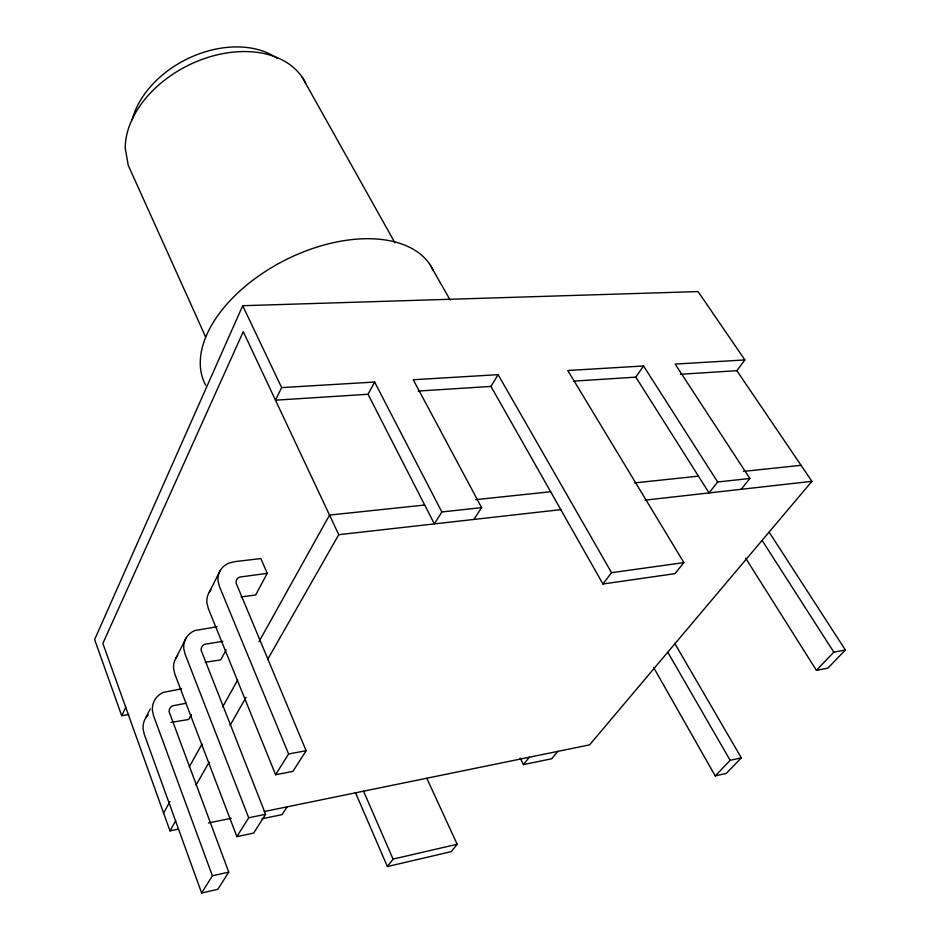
<?xml version="1.0" encoding="UTF-8"?>
<svg xmlns="http://www.w3.org/2000/svg" width="940" height="940" viewBox="0 0 940 940"><rect width="100%" height="100%" fill="white"/><g stroke="black" fill="none" stroke-linecap="round" stroke-linejoin="round"><path stroke-width="1.41" d="M680.36 374.296L736.854 370.677L744.891 359.926L698.068 291.576L242.696 305.712L94.623 639.553L121.683 715.693L128.804 714.518M121.683 715.693L125.749 707.35M281.636 387.597L275.49 400.181L368.034 394.271L374.637 382.039L281.636 387.597L242.696 305.712M145.606 718.101L150.236 708.96M176.074 657.871L186.214 637.802M209.303 592.153L220.407 570.181M191.337 714.588L188.729 719.452L170.998 722.437M226.047 649.998L220.724 659.915L205.237 662.254M210.971 589.897A27.754 21.279 27.6 0 0 206.941 603.104L208.339 608.603L275.596 774.736L288.592 753.974L219.525 586.689L218.08 581.167A28.153 21.291 27.7 0 1 229.243 563.025L234.859 561.627L260.827 558.56L267.242 573.341L255.598 595.008L241.063 596.912M163.584 813.006L169.987 801.503M189.222 766.97L202.041 743.963M222.698 706.88L237.655 680.019M259.017 641.668L329.529 515.073L424.704 505.027M267.759 659.245L338.753 534.684L243.26 331.656L102.86 643.43L169.976 830.854L175.768 820.679M196.049 785.088L209.091 762.211M230.089 725.351L246.033 697.386M490.95 386.411L498.106 374.661L611.552 572.695L602.939 583.987L490.95 386.411L418.1 391.064M148.167 714.835A25.427 21.091 27.5 0 0 143.08 728.864L144.22 734.175L201.618 893L212.381 875.798L228.761 872.144L169.141 711.768A8.495 6.968 27.5 0 1 172.713 705.775L186.12 703.261M177.707 655.627A26.543 21.22 27.6 0 0 173.606 668.74L174.863 674.144L236.88 836.635L248.677 817.777L265.609 814.287L201.137 650.28A8.871 7.003 27.6 0 1 204.732 644.264L222.839 641.315M498.106 374.661L413.236 379.737L481.609 507.635L441.835 511.959L434.362 523.897L368.034 394.271M228.761 872.144L217.822 889.311L201.618 893M265.609 814.287L253.636 833.087L236.88 836.635M267.242 573.341L239.724 577.066A9.283 7.015 27.7 0 0 236.105 583.082L306.123 750.696L292.939 771.388L275.596 774.736M287.135 806.837L282.071 814.627L262.013 818.787M473.948 519.432L481.609 507.635M573.412 381.135L635.84 377.14L643.548 365.977L717.655 481.985L749.861 478.484L675.143 364.086L744.891 359.926M355.449 792.573L387.386 866.551L393.073 859.101L457.169 844.261L426.772 778.226M717.655 481.985L709.054 492.924L635.84 377.14M741.155 489.305L749.861 478.484M457.169 844.261L451.235 851.64L387.386 866.551M643.548 365.977L567.772 370.501L683.885 562.602L674.991 573.647L602.939 583.987M520.161 758.063L523.427 764.62L529.408 757.193M557.737 751.389L551.674 758.756L523.427 764.62M736.854 370.677L811.913 481.327L589.591 744.868L264.117 811.561M653.57 667.388L715.234 775.911L730.157 760.331L741.319 757.84L674.661 643.254M745.69 558.196L816.402 670.349L833.827 652.172L845.377 650.01L769.155 532.158M741.319 757.84L726.326 773.385L715.234 775.911M845.377 650.01L827.893 668.129L816.402 670.349M169.976 830.854L178.518 829.104M208.433 822.97L231.24 818.293M288.592 753.974L306.123 750.696M181.549 688.809L163.372 692.392A25.768 21.138 27.5 0 0 152.409 710.476L153.584 715.822L212.381 875.798M217.07 626.745L194.862 630.552A26.907 21.244 27.6 0 0 183.782 648.706L185.086 654.134L248.677 817.777M611.552 572.695L683.885 562.602M338.753 534.684L560.804 509.645M645.016 500.151L811.913 481.327M475.663 499.657L550.652 491.749M634.594 482.89L698.443 476.157M743.434 471.41L801.056 465.324M762.175 540.512L833.827 652.172M667.835 652.313L730.157 760.331M429.768 264.281L450.131 299.966M302.234 77.268L394.964 242.837M374.637 382.039L441.835 511.959M363.545 791.186L393.073 859.101M305.7 83.213A97.995 68.267 -26.8 0 0 202.805 59.15A97.995 68.267 -26.8 0 0 125.22 148.215L128.251 165.346L203.91 333.124A105.821 64.19 -26.8 0 0 205.566 336.99M205.649 385.153A127.464 74.66 -26.8 0 1 285.361 260.004A127.464 74.66 -26.8 0 1 433.234 270.356M132.211 119.744A87.796 61.723 -26.9 0 1 193.276 56.177A87.796 61.723 -26.9 0 1 277.053 58.28"/></g></svg>
